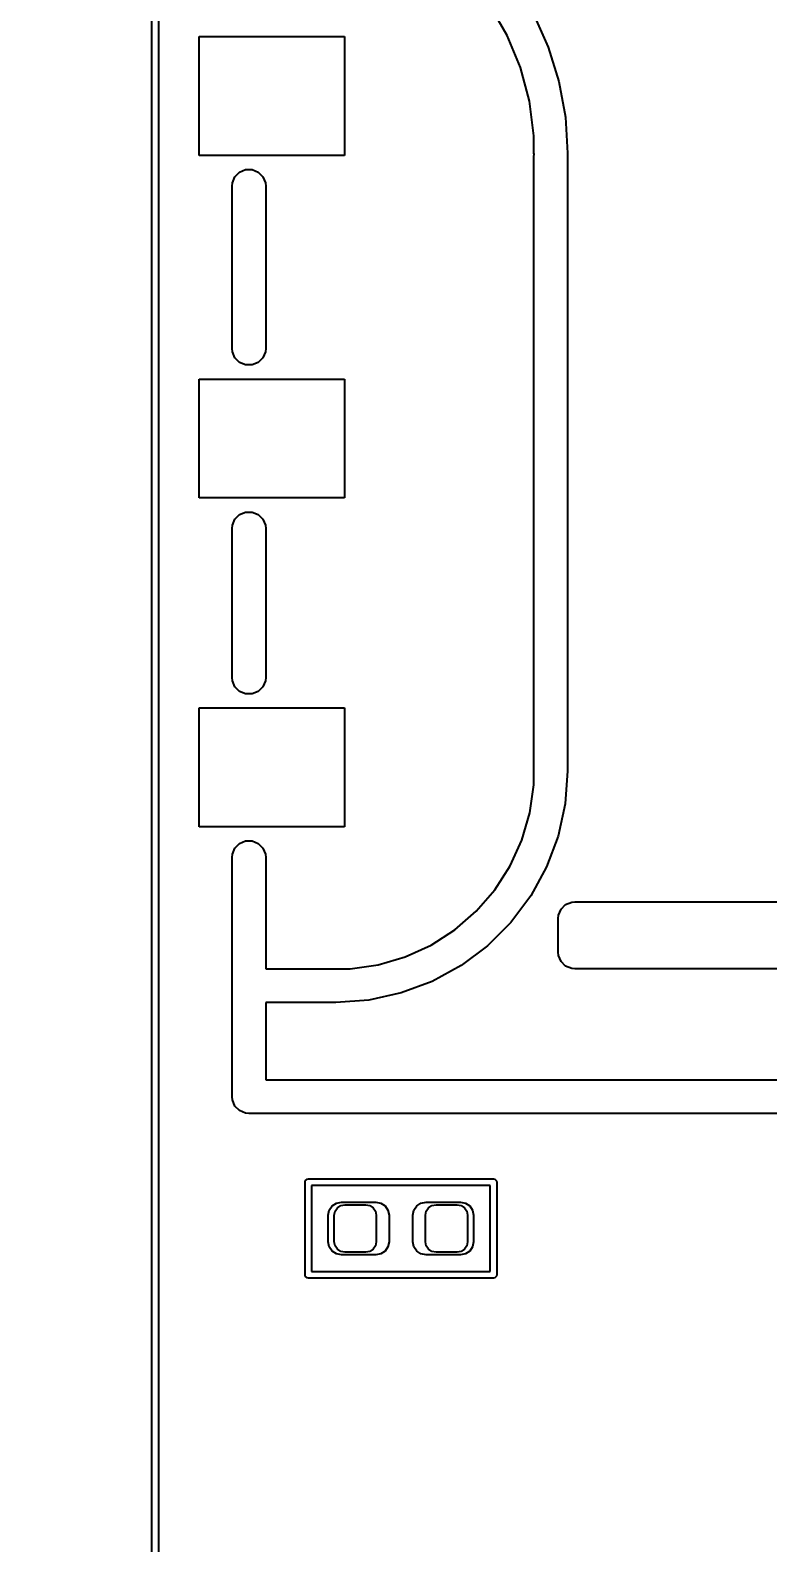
# Model space of a CAD drawing. Extents: x 100 to 191, y -173 to -30.
# Drawn here: x 131.02 to 136.6, y -128.57 to -117.13 of the extents above; entities that cross this region are included whole.
import ezdxf

# ---------------------------------------------------------------- set-up
doc = ezdxf.new("R2010")
doc.units = 0
doc.layers.get('0').update_dxf_attribs({"linetype": 'CONTINUOUS'})
doc.layers.get('Defpoints').update_dxf_attribs({"linetype": 'CONTINUOUS'})
doc.layers.add('BLACK', color=7, linetype='CONTINUOUS')
doc.dimstyles.get("Standard").update_dxf_attribs({"dimtxt": 3, "dimasz": 3, "dimexe": 0.18, "dimexo": 0.0625, "dimgap": 0.09, "dimtad": 0, "dimtih": 1, "dimtoh": 1, "dimzin": 0, "dimdsep": 46, "dimtxsty": 'Standard', "dimcen": 0.09, "dimclrd": 3, "dimclre": 3, "dimclrt": 3, "dimadec": 0, "dimazin": 0, "dimtfac": 1, "dimtofl": 0, "dimtmove": 0, "dimatfit": 3, "dimfxl": 1, "dimtolj": 1, "dimtzin": 0, "dimarcsym": 0})

# ---------------------------------------------------------------- blocks, each defined once
blk = doc.blocks.new('*D15')
at = {"color": 3, "linetype": 'Continuous', "lineweight": -2}
for p, q in [((134.512, -52.396), (105.871, -52.391)), ((106.05, -55.391), (106.042, -106.503)), ((106.033, -160.795), (106.041, -109.683)), ((134.494, -163.8), (105.853, -163.795))]:
    blk.add_line(p, q, dxfattribs=at)
at = {"color": 3, "linetype": 'Continuous'}
for points in [[(105.55, -55.391), (106.55, -55.391), (106.051, -52.391)], [(105.533, -160.795), (106.533, -160.795), (106.033, -163.795)]]:
    blk.add_solid(points, dxfattribs=at)
at = {"layer": 'Defpoints', "color": 0, "linetype": 'Continuous'}
for p in [(134.575, -52.396), (106.033, -163.795), (134.556, -163.8)]:
    blk.add_point(p, dxfattribs=at)
at = {"color": 3, "linetype": 'Continuous', "insert": (106.042, -108.093), "char_height": 3, "attachment_point": 5}
blk.add_mtext('\\A1;111.40', dxfattribs=at)

msp = doc.modelspace()

# ---------------------------------------------------------------- linework, layer by layer
at = {"layer": 'BLACK', "linetype": 'Continuous'}
for p, q in [((131.9407, -158.241995), (131.9407, -51.77095)), ((131.9907, -51.77095), (131.9907, -158.242)), ((134.627954, -117.169212), (134.496438, -116.941425)), ((134.82609, -117.00806), (134.938124, -117.256982)), ((132.299, -118.07707), (132.299, -117.17707)), ((132.299, -117.17707), (133.399, -117.17707)), ((132.299, -118.07707), (132.299, -117.17707)), ((132.299, -117.17707), (133.399, -117.17707)), ((133.399, -117.17707), (133.399, -118.07707)), ((133.399, -117.17707), (133.399, -118.07707)), ((134.728613, -117.412217), (134.627954, -117.169212)), ((134.938124, -117.256982), (135.019337, -117.517594)), ((134.796693, -117.666281), (134.728613, -117.412217)), ((135.019337, -117.517594), (135.068545, -117.786094)), ((134.831028, -117.927058), (134.796693, -117.666281)), ((135.068545, -117.786094), (135.08503, -118.058568)), ((134.83103, -118.058572), (134.831028, -117.927058)), ((133.399, -118.07707), (132.299, -118.07707)), ((133.399, -118.07707), (132.299, -118.07707)), ((134.832754, -118.066257), (134.831, -118.058572)), ((134.831, -118.058572), (134.83103, -118.058572)), ((134.831, -118.08407), (134.832754, -118.066257)), ((134.831, -122.73207), (134.831, -118.08407)), ((135.085, -118.058568), (135.083245, -118.066255)), ((135.083245, -118.066255), (135.085, -118.08407)), ((135.08503, -118.058568), (135.085, -118.058568)), ((135.085, -118.08407), (135.085, -122.732068)), ((132.569403, -118.237513), (132.604443, -118.202473)), ((132.604443, -118.202473), (132.650224, -118.18351)), ((132.650224, -118.18351), (132.699776, -118.18351)), ((132.699776, -118.18351), (132.745557, -118.202473)), ((132.745557, -118.202473), (132.780597, -118.237513)), ((132.548, -118.30807), (132.55044, -118.283294)), ((132.548, -119.53657), (132.548, -118.30807)), ((132.55044, -118.283294), (132.569403, -118.237513)), ((132.780597, -118.237513), (132.79956, -118.283294)), ((132.79956, -118.283294), (132.802, -118.30807)), ((132.802, -118.30807), (132.802, -119.53657)), ((132.55044, -119.561346), (132.548, -119.53657)), ((132.569403, -119.607127), (132.55044, -119.561346)), ((132.79956, -119.561346), (132.780597, -119.607127)), ((132.802, -119.53657), (132.79956, -119.561346)), ((132.604443, -119.642167), (132.569403, -119.607127)), ((132.650224, -119.66113), (132.604443, -119.642167)), ((132.699776, -119.66113), (132.650224, -119.66113)), ((132.745557, -119.642167), (132.699776, -119.66113)), ((132.780597, -119.607127), (132.745557, -119.642167)), ((132.299, -120.66807), (132.299, -119.76807)), ((132.299, -119.76807), (133.399, -119.76807)), ((132.299, -120.66807), (132.299, -119.76807)), ((132.299, -119.76807), (133.399, -119.76807)), ((133.399, -119.76807), (133.399, -120.66807)), ((133.399, -119.76807), (133.399, -120.66807)), ((133.399, -120.66807), (132.299, -120.66807)), ((133.399, -120.66807), (132.299, -120.66807)), ((132.55044, -120.874294), (132.569403, -120.828513)), ((132.569403, -120.828513), (132.604443, -120.793473)), ((132.604443, -120.793473), (132.650224, -120.77451)), ((132.650224, -120.77451), (132.699776, -120.77451)), ((132.699776, -120.77451), (132.745557, -120.793473)), ((132.745557, -120.793473), (132.780597, -120.828513)), ((132.780597, -120.828513), (132.79956, -120.874294)), ((132.548, -120.89907), (132.55044, -120.874294)), ((132.548, -122.02607), (132.548, -120.89907)), ((132.79956, -120.874294), (132.802, -120.89907)), ((132.802, -120.89907), (132.802, -122.02607)), ((132.55044, -122.050846), (132.548, -122.02607)), ((132.569403, -122.096627), (132.55044, -122.050846)), ((132.604443, -122.131667), (132.569403, -122.096627)), ((132.780597, -122.096627), (132.745557, -122.131667)), ((132.79956, -122.050846), (132.780597, -122.096627)), ((132.802, -122.02607), (132.79956, -122.050846)), ((132.650224, -122.15063), (132.604443, -122.131667)), ((132.699776, -122.15063), (132.650224, -122.15063)), ((132.745557, -122.131667), (132.699776, -122.15063)), ((132.299, -123.15707), (132.299, -122.25707)), ((132.299, -122.25707), (133.399, -122.25707)), ((132.299, -123.15707), (132.299, -122.25707)), ((132.299, -122.25707), (133.399, -122.25707)), ((133.399, -122.25707), (133.399, -123.15707)), ((133.399, -122.25707), (133.399, -123.15707)), ((134.831, -122.732072), (134.831, -122.73207)), ((134.831002, -122.839248), (134.831, -122.732072)), ((135.085, -122.732068), (135.067166, -122.981478)), ((134.8005, -123.051419), (134.831002, -122.839248)), ((135.067166, -122.981478), (135.014019, -123.225811)), ((134.740113, -123.25709), (134.8005, -123.051419)), ((133.399, -123.15707), (132.299, -123.15707)), ((133.399, -123.15707), (132.299, -123.15707)), ((135.014019, -123.225811), (134.92664, -123.460093)), ((132.55044, -123.363294), (132.569403, -123.317513)), ((132.569403, -123.317513), (132.604443, -123.282473)), ((132.604443, -123.282473), (132.650224, -123.26351)), ((132.650224, -123.26351), (132.699776, -123.26351)), ((132.699776, -123.26351), (132.745557, -123.282473)), ((132.745557, -123.282473), (132.780597, -123.317513)), ((132.780597, -123.317513), (132.79956, -123.363294)), ((134.651071, -123.452073), (134.740113, -123.25709)), ((132.548, -123.38807), (132.55044, -123.363294)), ((132.548, -125.19807), (132.548, -123.38807)), ((132.79956, -123.363294), (132.802, -123.38807)), ((132.802, -123.38807), (132.802, -124.23057)), ((134.535185, -123.632399), (134.651071, -123.452073)), ((134.92664, -123.460093), (134.806808, -123.679556)), ((134.394816, -123.794397), (134.535185, -123.632399)), ((134.806808, -123.679556), (134.656963, -123.87973)), ((134.232821, -123.934769), (134.394816, -123.794397)), ((135.01644, -123.825294), (135.035403, -123.779513)), ((135.035403, -123.779513), (135.070443, -123.744473)), ((135.070443, -123.744473), (135.116224, -123.72551)), ((135.116224, -123.72551), (135.141, -123.72307)), ((135.141, -123.72307), (136.792, -123.72307)), ((134.052497, -124.050657), (134.232821, -123.934769)), ((134.656963, -123.87973), (134.480155, -124.056542)), ((135.014, -123.85007), (135.01644, -123.825294)), ((135.014, -124.10407), (135.014, -123.85007)), ((133.651846, -124.200094), (133.857516, -124.139704)), ((133.857516, -124.139704), (134.052497, -124.050657)), ((134.480155, -124.056542), (134.279983, -124.20639)), ((135.01644, -124.128846), (135.014, -124.10407)), ((135.035403, -124.174627), (135.01644, -124.128846)), ((132.802, -124.23057), (133.3325, -124.23057)), ((133.3325, -124.23057), (133.332805, -124.2306)), ((133.332805, -124.2306), (133.439676, -124.2306)), ((133.439676, -124.2306), (133.651846, -124.200094)), ((134.279983, -124.20639), (134.060523, -124.326226)), ((135.070443, -124.209667), (135.035403, -124.174627)), ((135.116224, -124.22863), (135.070443, -124.209667)), ((135.141, -124.23107), (135.116224, -124.22863)), ((136.792, -124.23107), (135.141, -124.23107)), ((134.060523, -124.326226), (133.826242, -124.41361)), ((133.3325, -124.48457), (132.802, -124.48457)), ((132.802, -124.48457), (132.802, -125.07107)), ((133.58191, -124.466762), (133.3325, -124.4846)), ((133.3325, -124.4846), (133.3325, -124.48457)), ((133.826242, -124.41361), (133.58191, -124.466762)), ((132.802, -125.07107), (136.948, -125.07107)), ((132.55044, -125.222846), (132.548, -125.19807)), ((132.569403, -125.268627), (132.55044, -125.222846)), ((132.604443, -125.303667), (132.569403, -125.268627)), ((132.650224, -125.32263), (132.604443, -125.303667)), ((132.675, -125.32507), (132.650224, -125.32263)), ((136.948, -125.32507), (132.675, -125.32507)), ((133.0995, -125.84557), (133.101403, -125.836003)), ((133.0995, -126.54557), (133.0995, -125.84557)), ((133.101403, -125.836003), (133.114933, -125.822473)), ((133.114933, -125.822473), (133.1245, -125.82057)), ((133.1245, -125.82057), (134.5245, -125.82057)), ((133.1495, -125.87057), (133.1495, -126.52057)), ((134.4995, -125.87057), (133.1495, -125.87057)), ((134.4995, -126.52057), (134.4995, -125.87057)), ((134.5245, -125.82057), (134.534067, -125.822473)), ((134.534067, -125.822473), (134.547597, -125.836003)), ((134.547597, -125.836003), (134.5495, -125.84557)), ((134.5495, -125.84557), (134.5495, -126.54557)), ((133.2745, -126.09557), (133.282112, -126.057302)), ((133.2745, -126.29557), (133.2745, -126.09557)), ((133.282112, -126.057302), (133.303789, -126.024859)), ((133.303789, -126.024859), (133.336232, -126.003182)), ((133.3205, -126.09507), (133.326552, -126.064647)), ((133.3205, -126.29607), (133.3205, -126.09507)), ((133.326552, -126.064647), (133.343785, -126.038855)), ((133.336232, -126.003182), (133.3745, -125.99557)), ((133.343785, -126.038855), (133.369577, -126.021622)), ((133.369577, -126.021622), (133.4, -126.01557)), ((133.3745, -125.99557), (133.6345, -125.99557)), ((133.4, -126.01557), (133.559, -126.01557)), ((133.559, -126.01557), (133.589423, -126.021622)), ((133.589423, -126.021622), (133.615215, -126.038855)), ((133.615215, -126.038855), (133.632448, -126.064647)), ((133.632448, -126.064647), (133.6385, -126.09507)), ((133.6345, -125.99557), (133.672768, -126.003182)), ((133.6385, -126.09507), (133.6385, -126.29607)), ((133.672768, -126.003182), (133.705211, -126.024859)), ((133.705211, -126.024859), (133.726888, -126.057302)), ((133.726888, -126.057302), (133.7345, -126.09557)), ((133.7345, -126.09557), (133.7345, -126.29557)), ((133.9145, -126.09557), (133.922112, -126.057302)), ((133.9145, -126.29557), (133.9145, -126.09557)), ((133.922112, -126.057302), (133.943789, -126.024859)), ((133.943789, -126.024859), (133.976232, -126.003182)), ((133.976232, -126.003182), (134.0145, -125.99557)), ((134.0105, -126.09507), (134.016552, -126.064647)), ((134.0105, -126.29607), (134.0105, -126.09507)), ((134.0145, -125.99557), (134.2745, -125.99557)), ((134.016552, -126.064647), (134.033785, -126.038855)), ((134.033785, -126.038855), (134.059577, -126.021622)), ((134.059577, -126.021622), (134.09, -126.01557)), ((134.09, -126.01557), (134.249, -126.01557)), ((134.249, -126.01557), (134.279423, -126.021622)), ((134.2745, -125.99557), (134.312768, -126.003182)), ((134.279423, -126.021622), (134.305215, -126.038855)), ((134.305215, -126.038855), (134.322448, -126.064647)), ((134.312768, -126.003182), (134.345211, -126.024859)), ((134.322448, -126.064647), (134.3285, -126.09507)), ((134.3285, -126.09507), (134.3285, -126.29607)), ((134.345211, -126.024859), (134.366888, -126.057302)), ((134.366888, -126.057302), (134.3745, -126.09557)), ((134.3745, -126.09557), (134.3745, -126.29557)), ((133.282112, -126.333838), (133.2745, -126.29557)), ((133.303789, -126.366281), (133.282112, -126.333838)), ((133.326552, -126.326493), (133.3205, -126.29607)), ((133.343785, -126.352285), (133.326552, -126.326493)), ((133.632448, -126.326493), (133.615215, -126.352285)), ((133.6385, -126.29607), (133.632448, -126.326493)), ((133.726888, -126.333838), (133.705211, -126.366281)), ((133.7345, -126.29557), (133.726888, -126.333838)), ((133.922112, -126.333838), (133.9145, -126.29557)), ((133.943789, -126.366281), (133.922112, -126.333838)), ((134.016552, -126.326493), (134.0105, -126.29607)), ((134.033785, -126.352285), (134.016552, -126.326493)), ((134.322448, -126.326493), (134.305215, -126.352285)), ((134.3285, -126.29607), (134.322448, -126.326493)), ((134.366888, -126.333838), (134.345211, -126.366281)), ((134.3745, -126.29557), (134.366888, -126.333838)), ((133.336232, -126.387958), (133.303789, -126.366281)), ((133.3745, -126.39557), (133.336232, -126.387958)), ((133.369577, -126.369518), (133.343785, -126.352285)), ((133.4, -126.37557), (133.369577, -126.369518)), ((133.6345, -126.39557), (133.3745, -126.39557)), ((133.559, -126.37557), (133.4, -126.37557)), ((133.589423, -126.369518), (133.559, -126.37557)), ((133.615215, -126.352285), (133.589423, -126.369518)), ((133.672768, -126.387958), (133.6345, -126.39557)), ((133.705211, -126.366281), (133.672768, -126.387958)), ((133.976232, -126.387958), (133.943789, -126.366281)), ((134.0145, -126.39557), (133.976232, -126.387958)), ((134.2745, -126.39557), (134.0145, -126.39557)), ((134.059577, -126.369518), (134.033785, -126.352285)), ((134.09, -126.37557), (134.059577, -126.369518)), ((134.249, -126.37557), (134.09, -126.37557)), ((134.279423, -126.369518), (134.249, -126.37557)), ((134.312768, -126.387958), (134.2745, -126.39557)), ((134.305215, -126.352285), (134.279423, -126.369518)), ((134.345211, -126.366281), (134.312768, -126.387958)), ((133.101403, -126.555137), (133.0995, -126.54557)), ((133.114933, -126.568667), (133.101403, -126.555137)), ((133.1495, -126.52057), (134.4995, -126.52057)), ((134.547597, -126.555137), (134.534067, -126.568667)), ((134.5495, -126.54557), (134.547597, -126.555137)), ((133.1245, -126.57057), (133.114933, -126.568667)), ((134.5245, -126.57057), (133.1245, -126.57057)), ((134.534067, -126.568667), (134.5245, -126.57057))]:
    msp.add_line(p, q, dxfattribs=at)

# ---------------------------------------------------------------- dimensions: what is measured, and where the dimension line sits
at = {"linetype": 'Continuous'}
dim = msp.add_aligned_dim(p1=(134.5745, -52.39557), p2=(134.5565, -163.8), distance=-28.523753, dimstyle='Standard', dxfattribs=at)
dim.commit()
dim.dimension.update_dxf_attribs({"geometry": '*D15', "text_midpoint": (106.041747, -108.093176)})

doc.saveas('drawing.dxf')
